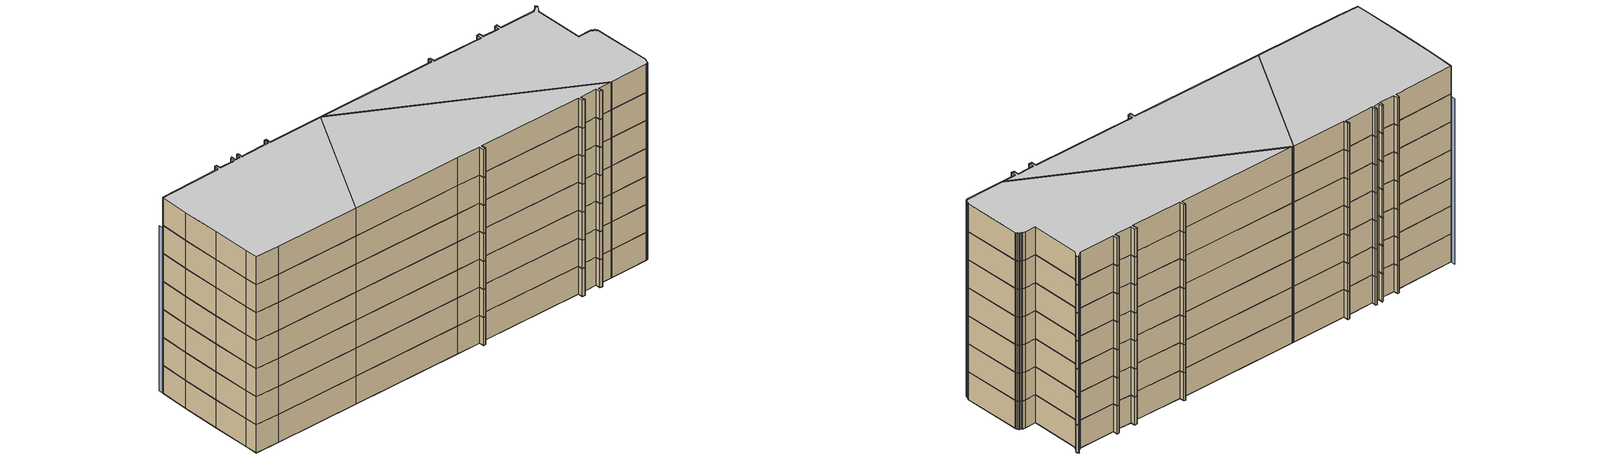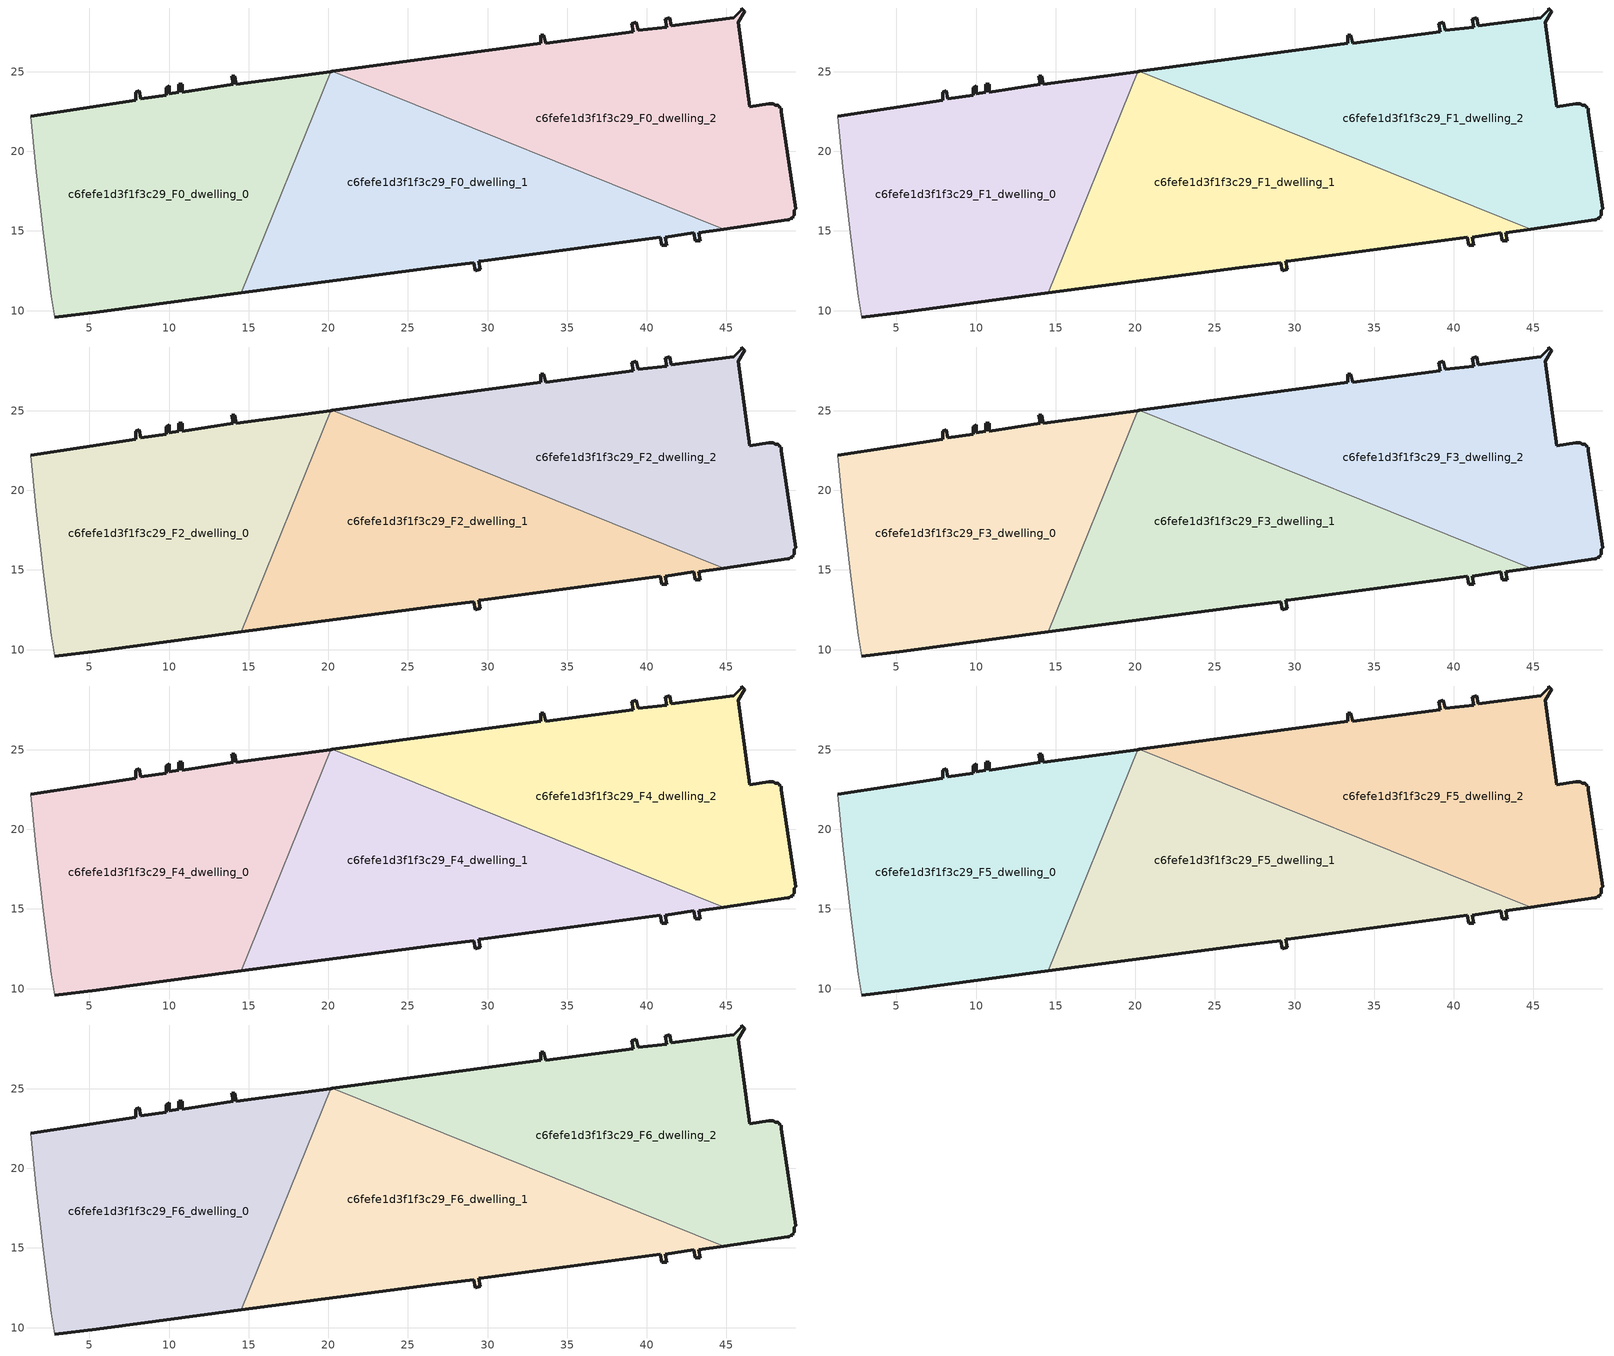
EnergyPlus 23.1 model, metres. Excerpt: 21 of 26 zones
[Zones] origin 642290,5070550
c6fefe1d3f1f3c29_F0_dwelling_0
 floor ground (EU_floor_Construction): 14.55,11.11 20.15,25.01 14.23,24.21 14.13,24.71 13.93,24.71 14.03,24.21 10.82,23.71 10.82,24.21 10.62,24.21 10.62,23.71 10.03,23.61 10.03,24.11 9.82,24.01 9.82,23.51 8.22,23.31 8.12,23.81 7.92,23.71 7.92,23.21 1.32,22.21 1.62,19.01 2.12,14.9 2.62,10.9 2.82,9.6 5.42,9.9 z0
 wall outside (EU_wall_Construction): 1.32,22.21 7.92,23.21 7.92,23.71 8.12,23.81 8.22,23.31 9.82,23.51 9.82,24.01 10.03,24.11 10.03,23.61 10.62,23.71 10.62,24.21 10.82,24.21 10.82,23.71 14.03,24.21 13.93,24.71 14.13,24.71 14.23,24.21 20.15,25.01 / 14.55,11.11 5.42,9.9 2.82,9.6 z0:3
 wall adiabatic (EU_wall_Construction): 2.82,9.6 2.62,10.9 2.12,14.9 1.62,19.01 1.32,22.21 z0:3
 wall to c6fefe1d3f1f3c29_F0_dwelling_1 (EU_wall_Construction): 20.15,25.01 14.55,11.11 z0:3
c6fefe1d3f1f3c29_F0_dwelling_1
 floor ground (EU_floor_Construction): 43.35,14.39 43.25,14.89 44.82,15.12 20.24,25.03 20.15,25.01 14.55,11.11 26.53,12.7 29.14,13 29.24,12.5 29.54,12.59 29.44,13.09 29.55,13.11 40.84,14.59 40.94,14.09 41.24,14.09 41.14,14.59 42.95,14.89 43.05,14.39 z0
 wall outside (EU_wall_Construction): 20.15,25.01 20.24,25.03 / 44.82,15.12 43.25,14.89 43.35,14.39 43.05,14.39 42.95,14.89 41.14,14.59 41.24,14.09 40.94,14.09 40.84,14.59 29.55,13.11 29.44,13.09 29.54,12.59 29.24,12.5 29.14,13 26.53,12.7 14.55,11.11 z0:3
 wall to c6fefe1d3f1f3c29_F0_dwelling_2 (EU_wall_Construction): 20.24,25.03 44.82,15.12 z0:3
c6fefe1d3f1f3c29_F0_dwelling_2
 floor ground (EU_floor_Construction): 48.95,15.69 49.05,15.79 49.15,15.79 49.15,15.89 49.25,15.99 49.25,16.09 49.25,16.29 49.35,16.39 48.45,22.5 48.45,22.7 48.35,22.7 48.35,22.8 48.25,22.9 48.15,22.9 48.05,22.9 47.95,23 47.65,23 46.45,22.8 45.75,28.1 46.15,28.8 45.95,29 45.95,28.9 45.45,28.4 41.55,27.9 41.45,28.4 41.15,28.3 41.25,27.8 39.45,27.6 39.35,28.1 39.05,28 39.15,27.5 33.64,26.8 33.54,27.3 33.34,27.3 33.34,26.8 20.24,25.03 44.82,15.12 48.85,15.69 z0
 wall outside (EU_wall_Construction): 20.24,25.03 33.34,26.8 33.34,27.3 33.54,27.3 33.64,26.8 39.15,27.5 39.05,28 39.35,28.1 39.45,27.6 41.25,27.8 41.15,28.3 41.45,28.4 41.55,27.9 45.45,28.4 45.95,28.9 45.95,29 46.15,28.8 45.75,28.1 46.45,22.8 47.65,23 47.95,23 48.05,22.9 48.15,22.9 48.25,22.9 48.35,22.8 48.35,22.7 48.45,22.7 48.45,22.5 49.35,16.39 49.25,16.29 49.25,16.09 49.25,15.99 49.15,15.89 49.15,15.79 49.05,15.79 48.95,15.69 48.85,15.69 44.82,15.12 z0:3
c6fefe1d3f1f3c29_F1_dwelling_0
 floor to c6fefe1d3f1f3c29_F0_dwelling_0 (EU_floor_Construction): 14.55,11.11 20.15,25.01 14.23,24.21 14.13,24.71 13.93,24.71 14.03,24.21 10.82,23.71 10.82,24.21 10.62,24.21 10.62,23.71 10.02,23.61 10.02,24.11 9.82,24.01 9.82,23.51 8.22,23.31 8.12,23.81 7.92,23.71 7.92,23.21 1.32,22.21 1.62,19.01 2.12,14.9 2.62,10.9 2.82,9.6 5.42,9.9 z3
 wall outside (EU_wall_Construction): 1.32,22.21 7.92,23.21 7.92,23.71 8.12,23.81 8.22,23.31 9.82,23.51 9.82,24.01 10.03,24.11 10.03,23.61 10.62,23.71 10.62,24.21 10.82,24.21 10.82,23.71 14.03,24.21 13.93,24.71 14.13,24.71 14.23,24.21 20.15,25.01 / 14.55,11.11 5.42,9.9 2.82,9.6 z3:6
 wall adiabatic (EU_wall_Construction): 2.82,9.6 2.62,10.9 2.12,14.9 1.62,19.01 1.32,22.21 z3:6
 wall to c6fefe1d3f1f3c29_F1_dwelling_1 (EU_wall_Construction): 20.15,25.01 14.55,11.11 z3:6
c6fefe1d3f1f3c29_F1_dwelling_1
 floor to c6fefe1d3f1f3c29_F0_dwelling_1 (EU_floor_Construction): 43.35,14.39 43.25,14.89 44.82,15.12 20.24,25.03 20.15,25.01 14.55,11.11 26.53,12.7 29.14,13 29.24,12.5 29.53,12.59 29.44,13.09 29.55,13.11 40.84,14.59 40.94,14.09 41.24,14.09 41.14,14.59 42.95,14.89 43.05,14.39 z3
 wall outside (EU_wall_Construction): 20.15,25.01 20.24,25.03 / 44.82,15.12 43.25,14.89 43.35,14.39 43.05,14.39 42.95,14.89 41.14,14.59 41.24,14.09 40.94,14.09 40.84,14.59 29.55,13.11 29.44,13.09 29.54,12.59 29.24,12.5 29.14,13 26.53,12.7 14.55,11.11 z3:6
 wall to c6fefe1d3f1f3c29_F1_dwelling_2 (EU_wall_Construction): 20.24,25.03 44.82,15.12 z3:6
c6fefe1d3f1f3c29_F1_dwelling_2
 floor to c6fefe1d3f1f3c29_F0_dwelling_2 (EU_floor_Construction): 48.95,15.69 49.05,15.79 49.15,15.79 49.15,15.89 49.25,15.99 49.25,16.09 49.25,16.29 49.35,16.39 48.45,22.5 48.45,22.7 48.35,22.7 48.35,22.8 48.25,22.9 48.15,22.9 48.05,22.9 47.95,23 47.65,23 46.45,22.8 45.75,28.1 46.15,28.8 45.95,29 45.95,28.9 45.45,28.4 41.55,27.9 41.45,28.4 41.15,28.3 41.25,27.8 39.45,27.6 39.35,28.1 39.05,28 39.15,27.5 33.64,26.8 33.54,27.3 33.34,27.3 33.34,26.8 20.24,25.03 44.82,15.12 48.85,15.69 z3
 wall outside (EU_wall_Construction): 20.24,25.03 33.34,26.8 33.34,27.3 33.54,27.3 33.64,26.8 39.15,27.5 39.05,28 39.35,28.1 39.45,27.6 41.25,27.8 41.15,28.3 41.45,28.4 41.55,27.9 45.45,28.4 45.95,28.9 45.95,29 46.15,28.8 45.75,28.1 46.45,22.8 47.65,23 47.95,23 48.05,22.9 48.15,22.9 48.25,22.9 48.35,22.8 48.35,22.7 48.45,22.7 48.45,22.5 49.35,16.39 49.25,16.29 49.25,16.09 49.25,15.99 49.15,15.89 49.15,15.79 49.05,15.79 48.95,15.69 48.85,15.69 44.82,15.12 z3:6
c6fefe1d3f1f3c29_F2_dwelling_0
 floor to c6fefe1d3f1f3c29_F1_dwelling_0 (EU_floor_Construction): 14.55,11.11 20.15,25.01 14.23,24.21 14.13,24.71 13.93,24.71 14.03,24.21 10.82,23.71 10.82,24.21 10.62,24.21 10.62,23.71 10.02,23.61 10.02,24.11 9.82,24.01 9.82,23.51 8.22,23.31 8.12,23.81 7.92,23.71 7.92,23.21 1.32,22.21 1.62,19.01 2.12,14.9 2.62,10.9 2.82,9.6 5.42,9.9 z6
 wall outside (EU_wall_Construction): 1.32,22.21 7.92,23.21 7.92,23.71 8.12,23.81 8.22,23.31 9.82,23.51 9.82,24.01 10.03,24.11 10.03,23.61 10.62,23.71 10.62,24.21 10.82,24.21 10.82,23.71 14.03,24.21 13.93,24.71 14.13,24.71 14.23,24.21 20.15,25.01 / 14.55,11.11 5.42,9.9 2.82,9.6 z6:9
 wall adiabatic (EU_wall_Construction): 2.82,9.6 2.62,10.9 2.12,14.9 1.62,19.01 1.32,22.21 z6:9
 wall to c6fefe1d3f1f3c29_F2_dwelling_1 (EU_wall_Construction): 20.15,25.01 14.55,11.11 z6:9
c6fefe1d3f1f3c29_F2_dwelling_1
 floor to c6fefe1d3f1f3c29_F1_dwelling_1 (EU_floor_Construction): 43.35,14.39 43.25,14.89 44.82,15.12 20.24,25.03 20.15,25.01 14.55,11.11 26.53,12.7 29.14,13 29.24,12.5 29.53,12.59 29.44,13.09 29.55,13.11 40.84,14.59 40.94,14.09 41.24,14.09 41.14,14.59 42.95,14.89 43.05,14.39 z6
 wall outside (EU_wall_Construction): 20.15,25.01 20.24,25.03 / 44.82,15.12 43.25,14.89 43.35,14.39 43.05,14.39 42.95,14.89 41.14,14.59 41.24,14.09 40.94,14.09 40.84,14.59 29.55,13.11 29.44,13.09 29.54,12.59 29.24,12.5 29.14,13 26.53,12.7 14.55,11.11 z6:9
 wall to c6fefe1d3f1f3c29_F2_dwelling_2 (EU_wall_Construction): 20.24,25.03 44.82,15.12 z6:9
c6fefe1d3f1f3c29_F2_dwelling_2
 floor to c6fefe1d3f1f3c29_F1_dwelling_2 (EU_floor_Construction): 48.95,15.69 49.05,15.79 49.15,15.79 49.15,15.89 49.25,15.99 49.25,16.09 49.25,16.29 49.35,16.39 48.45,22.5 48.45,22.7 48.35,22.7 48.35,22.8 48.25,22.9 48.15,22.9 48.05,22.9 47.95,23 47.65,23 46.45,22.8 45.75,28.1 46.15,28.8 45.95,29 45.95,28.9 45.45,28.4 41.55,27.9 41.45,28.4 41.15,28.3 41.25,27.8 39.45,27.6 39.35,28.1 39.05,28 39.15,27.5 33.64,26.8 33.54,27.3 33.34,27.3 33.34,26.8 20.24,25.03 44.82,15.12 48.85,15.69 z6
 wall outside (EU_wall_Construction): 20.24,25.03 33.34,26.8 33.34,27.3 33.54,27.3 33.64,26.8 39.15,27.5 39.05,28 39.35,28.1 39.45,27.6 41.25,27.8 41.15,28.3 41.45,28.4 41.55,27.9 45.45,28.4 45.95,28.9 45.95,29 46.15,28.8 45.75,28.1 46.45,22.8 47.65,23 47.95,23 48.05,22.9 48.15,22.9 48.25,22.9 48.35,22.8 48.35,22.7 48.45,22.7 48.45,22.5 49.35,16.39 49.25,16.29 49.25,16.09 49.25,15.99 49.15,15.89 49.15,15.79 49.05,15.79 48.95,15.69 48.85,15.69 44.82,15.12 z6:9
c6fefe1d3f1f3c29_F3_dwelling_0
 floor to c6fefe1d3f1f3c29_F2_dwelling_0 (EU_floor_Construction): 14.55,11.11 20.15,25.01 14.23,24.21 14.13,24.71 13.93,24.71 14.03,24.21 10.82,23.71 10.82,24.21 10.62,24.21 10.62,23.71 10.02,23.61 10.02,24.11 9.82,24.01 9.82,23.51 8.22,23.31 8.12,23.81 7.92,23.71 7.92,23.21 1.32,22.21 1.62,19.01 2.12,14.9 2.62,10.9 2.82,9.6 5.42,9.9 z9
 wall outside (EU_wall_Construction): 1.32,22.21 7.92,23.21 7.92,23.71 8.12,23.81 8.22,23.31 9.82,23.51 9.82,24.01 10.03,24.11 10.03,23.61 10.62,23.71 10.62,24.21 10.82,24.21 10.82,23.71 14.03,24.21 13.93,24.71 14.13,24.71 14.23,24.21 20.15,25.01 / 14.55,11.11 5.42,9.9 2.82,9.6 z9:12
 wall adiabatic (EU_wall_Construction): 2.82,9.6 2.62,10.9 2.12,14.9 1.62,19.01 1.32,22.21 z9:12
 wall to c6fefe1d3f1f3c29_F3_dwelling_1 (EU_wall_Construction): 20.15,25.01 14.55,11.11 z9:12
c6fefe1d3f1f3c29_F3_dwelling_1
 floor to c6fefe1d3f1f3c29_F2_dwelling_1 (EU_floor_Construction): 43.35,14.39 43.25,14.89 44.82,15.12 20.24,25.03 20.15,25.01 14.55,11.11 26.53,12.7 29.14,13 29.24,12.5 29.53,12.59 29.44,13.09 29.55,13.11 40.84,14.59 40.94,14.09 41.24,14.09 41.14,14.59 42.95,14.89 43.05,14.39 z9
 wall outside (EU_wall_Construction): 20.15,25.01 20.24,25.03 / 44.82,15.12 43.25,14.89 43.35,14.39 43.05,14.39 42.95,14.89 41.14,14.59 41.24,14.09 40.94,14.09 40.84,14.59 29.55,13.11 29.44,13.09 29.54,12.59 29.24,12.5 29.14,13 26.53,12.7 14.55,11.11 z9:12
 wall to c6fefe1d3f1f3c29_F3_dwelling_2 (EU_wall_Construction): 20.24,25.03 44.82,15.12 z9:12
c6fefe1d3f1f3c29_F3_dwelling_2
 floor to c6fefe1d3f1f3c29_F2_dwelling_2 (EU_floor_Construction): 48.95,15.69 49.05,15.79 49.15,15.79 49.15,15.89 49.25,15.99 49.25,16.09 49.25,16.29 49.35,16.39 48.45,22.5 48.45,22.7 48.35,22.7 48.35,22.8 48.25,22.9 48.15,22.9 48.05,22.9 47.95,23 47.65,23 46.45,22.8 45.75,28.1 46.15,28.8 45.95,29 45.95,28.9 45.45,28.4 41.55,27.9 41.45,28.4 41.15,28.3 41.25,27.8 39.45,27.6 39.35,28.1 39.05,28 39.15,27.5 33.64,26.8 33.54,27.3 33.34,27.3 33.34,26.8 20.24,25.03 44.82,15.12 48.85,15.69 z9
 wall outside (EU_wall_Construction): 20.24,25.03 33.34,26.8 33.34,27.3 33.54,27.3 33.64,26.8 39.15,27.5 39.05,28 39.35,28.1 39.45,27.6 41.25,27.8 41.15,28.3 41.45,28.4 41.55,27.9 45.45,28.4 45.95,28.9 45.95,29 46.15,28.8 45.75,28.1 46.45,22.8 47.65,23 47.95,23 48.05,22.9 48.15,22.9 48.25,22.9 48.35,22.8 48.35,22.7 48.45,22.7 48.45,22.5 49.35,16.39 49.25,16.29 49.25,16.09 49.25,15.99 49.15,15.89 49.15,15.79 49.05,15.79 48.95,15.69 48.85,15.69 44.82,15.12 z9:12
c6fefe1d3f1f3c29_F4_dwelling_0
 floor to c6fefe1d3f1f3c29_F3_dwelling_0 (EU_floor_Construction): 14.55,11.11 20.15,25.01 14.23,24.21 14.13,24.71 13.93,24.71 14.03,24.21 10.82,23.71 10.82,24.21 10.62,24.21 10.62,23.71 10.02,23.61 10.02,24.11 9.82,24.01 9.82,23.51 8.22,23.31 8.12,23.81 7.92,23.71 7.92,23.21 1.32,22.21 1.62,19.01 2.12,14.9 2.62,10.9 2.82,9.6 5.42,9.9 z12
 wall outside (EU_wall_Construction): 1.32,22.21 7.92,23.21 7.92,23.71 8.12,23.81 8.22,23.31 9.82,23.51 9.82,24.01 10.03,24.11 10.03,23.61 10.62,23.71 10.62,24.21 10.82,24.21 10.82,23.71 14.03,24.21 13.93,24.71 14.13,24.71 14.23,24.21 20.15,25.01 / 14.55,11.11 5.42,9.9 2.82,9.6 z12:15
 wall adiabatic (EU_wall_Construction): 2.82,9.6 2.62,10.9 2.12,14.9 1.62,19.01 1.32,22.21 z12:15
 wall to c6fefe1d3f1f3c29_F4_dwelling_1 (EU_wall_Construction): 20.15,25.01 14.55,11.11 z12:15
c6fefe1d3f1f3c29_F4_dwelling_1
 floor to c6fefe1d3f1f3c29_F3_dwelling_1 (EU_floor_Construction): 43.35,14.39 43.25,14.89 44.82,15.12 20.24,25.03 20.15,25.01 14.55,11.11 26.53,12.7 29.14,13 29.24,12.5 29.53,12.59 29.44,13.09 29.55,13.11 40.84,14.59 40.94,14.09 41.24,14.09 41.14,14.59 42.95,14.89 43.05,14.39 z12
 wall outside (EU_wall_Construction): 20.15,25.01 20.24,25.03 / 44.82,15.12 43.25,14.89 43.35,14.39 43.05,14.39 42.95,14.89 41.14,14.59 41.24,14.09 40.94,14.09 40.84,14.59 29.55,13.11 29.44,13.09 29.54,12.59 29.24,12.5 29.14,13 26.53,12.7 14.55,11.11 z12:15
 wall to c6fefe1d3f1f3c29_F4_dwelling_2 (EU_wall_Construction): 20.24,25.03 44.82,15.12 z12:15
c6fefe1d3f1f3c29_F4_dwelling_2
 floor to c6fefe1d3f1f3c29_F3_dwelling_2 (EU_floor_Construction): 48.95,15.69 49.05,15.79 49.15,15.79 49.15,15.89 49.25,15.99 49.25,16.09 49.25,16.29 49.35,16.39 48.45,22.5 48.45,22.7 48.35,22.7 48.35,22.8 48.25,22.9 48.15,22.9 48.05,22.9 47.95,23 47.65,23 46.45,22.8 45.75,28.1 46.15,28.8 45.95,29 45.95,28.9 45.45,28.4 41.55,27.9 41.45,28.4 41.15,28.3 41.25,27.8 39.45,27.6 39.35,28.1 39.05,28 39.15,27.5 33.64,26.8 33.54,27.3 33.34,27.3 33.34,26.8 20.24,25.03 44.82,15.12 48.85,15.69 z12
 wall outside (EU_wall_Construction): 20.24,25.03 33.34,26.8 33.34,27.3 33.54,27.3 33.64,26.8 39.15,27.5 39.05,28 39.35,28.1 39.45,27.6 41.25,27.8 41.15,28.3 41.45,28.4 41.55,27.9 45.45,28.4 45.95,28.9 45.95,29 46.15,28.8 45.75,28.1 46.45,22.8 47.65,23 47.95,23 48.05,22.9 48.15,22.9 48.25,22.9 48.35,22.8 48.35,22.7 48.45,22.7 48.45,22.5 49.35,16.39 49.25,16.29 49.25,16.09 49.25,15.99 49.15,15.89 49.15,15.79 49.05,15.79 48.95,15.69 48.85,15.69 44.82,15.12 z12:15
c6fefe1d3f1f3c29_F5_dwelling_0
 floor to c6fefe1d3f1f3c29_F4_dwelling_0 (EU_floor_Construction): 14.55,11.11 20.15,25.01 14.23,24.21 14.13,24.71 13.93,24.71 14.03,24.21 10.82,23.71 10.82,24.21 10.62,24.21 10.62,23.71 10.02,23.61 10.02,24.11 9.82,24.01 9.82,23.51 8.22,23.31 8.12,23.81 7.92,23.71 7.92,23.21 1.32,22.21 1.62,19.01 2.12,14.9 2.62,10.9 2.82,9.6 5.42,9.9 z15
 wall outside (EU_wall_Construction): 1.32,22.21 7.92,23.21 7.92,23.71 8.12,23.81 8.22,23.31 9.82,23.51 9.82,24.01 10.03,24.11 10.03,23.61 10.62,23.71 10.62,24.21 10.82,24.21 10.82,23.71 14.03,24.21 13.93,24.71 14.13,24.71 14.23,24.21 20.15,25.01 / 14.55,11.11 5.42,9.9 2.82,9.6 z15:18
 wall adiabatic (EU_wall_Construction): 2.82,9.6 2.62,10.9 2.12,14.9 1.62,19.01 1.32,22.21 z15:18
 wall to c6fefe1d3f1f3c29_F5_dwelling_1 (EU_wall_Construction): 20.15,25.01 14.55,11.11 z15:18
c6fefe1d3f1f3c29_F5_dwelling_1
 floor to c6fefe1d3f1f3c29_F4_dwelling_1 (EU_floor_Construction): 43.35,14.39 43.25,14.89 44.82,15.12 20.24,25.03 20.15,25.01 14.55,11.11 26.53,12.7 29.14,13 29.24,12.5 29.53,12.59 29.44,13.09 29.55,13.11 40.84,14.59 40.94,14.09 41.24,14.09 41.14,14.59 42.95,14.89 43.05,14.39 z15
 wall outside (EU_wall_Construction): 20.15,25.01 20.24,25.03 / 44.82,15.12 43.25,14.89 43.35,14.39 43.05,14.39 42.95,14.89 41.14,14.59 41.24,14.09 40.94,14.09 40.84,14.59 29.55,13.11 29.44,13.09 29.54,12.59 29.24,12.5 29.14,13 26.53,12.7 14.55,11.11 z15:18
 wall to c6fefe1d3f1f3c29_F5_dwelling_2 (EU_wall_Construction): 20.24,25.03 44.82,15.12 z15:18
c6fefe1d3f1f3c29_F5_dwelling_2
 floor to c6fefe1d3f1f3c29_F4_dwelling_2 (EU_floor_Construction): 48.95,15.69 49.05,15.79 49.15,15.79 49.15,15.89 49.25,15.99 49.25,16.09 49.25,16.29 49.35,16.39 48.45,22.5 48.45,22.7 48.35,22.7 48.35,22.8 48.25,22.9 48.15,22.9 48.05,22.9 47.95,23 47.65,23 46.45,22.8 45.75,28.1 46.15,28.8 45.95,29 45.95,28.9 45.45,28.4 41.55,27.9 41.45,28.4 41.15,28.3 41.25,27.8 39.45,27.6 39.35,28.1 39.05,28 39.15,27.5 33.64,26.8 33.54,27.3 33.34,27.3 33.34,26.8 20.24,25.03 44.82,15.12 48.85,15.69 z15
 wall outside (EU_wall_Construction): 20.24,25.03 33.34,26.8 33.34,27.3 33.54,27.3 33.64,26.8 39.15,27.5 39.05,28 39.35,28.1 39.45,27.6 41.25,27.8 41.15,28.3 41.45,28.4 41.55,27.9 45.45,28.4 45.95,28.9 45.95,29 46.15,28.8 45.75,28.1 46.45,22.8 47.65,23 47.95,23 48.05,22.9 48.15,22.9 48.25,22.9 48.35,22.8 48.35,22.7 48.45,22.7 48.45,22.5 49.35,16.39 49.25,16.29 49.25,16.09 49.25,15.99 49.15,15.89 49.15,15.79 49.05,15.79 48.95,15.69 48.85,15.69 44.82,15.12 z15:18
c6fefe1d3f1f3c29_F6_dwelling_0
 floor to c6fefe1d3f1f3c29_F5_dwelling_0 (EU_floor_Construction): 14.55,11.11 20.15,25.01 14.23,24.21 14.13,24.71 13.93,24.71 14.03,24.21 10.82,23.71 10.82,24.21 10.62,24.21 10.62,23.71 10.02,23.61 10.02,24.11 9.82,24.01 9.82,23.51 8.22,23.31 8.12,23.81 7.92,23.71 7.92,23.21 1.32,22.21 1.62,19.01 2.12,14.9 2.62,10.9 2.82,9.6 5.42,9.9 z18
 wall outside (EU_wall_Construction): 1.32,22.21 7.92,23.21 7.92,23.71 8.12,23.81 8.22,23.31 9.82,23.51 9.82,24.01 10.03,24.11 10.03,23.61 10.62,23.71 10.62,24.21 10.82,24.21 10.82,23.71 14.03,24.21 13.93,24.71 14.13,24.71 14.23,24.21 20.15,25.01 / 14.55,11.11 5.42,9.9 2.82,9.6 z18:21
 wall adiabatic (EU_wall_Construction): 2.82,9.6 2.62,10.9 2.12,14.9 1.62,19.01 1.32,22.21 z18:21
 wall to c6fefe1d3f1f3c29_F6_dwelling_1 (EU_wall_Construction): 20.15,25.01 14.55,11.11 z18:21
 ceiling to c6fefe1d3f1f3c29_F7_dwelling_0 (EU_floor_Construction): 20.15,25.01 14.55,11.11 5.42,9.9 2.82,9.6 2.62,10.9 2.12,14.9 1.62,19.01 1.32,22.21 7.92,23.21 7.92,23.71 8.12,23.81 8.22,23.31 9.82,23.51 9.82,24.01 10.02,24.11 10.02,23.61 10.62,23.71 10.62,24.21 10.82,24.21 10.82,23.71 14.03,24.21 13.93,24.71 14.13,24.71 14.23,24.21 z21
c6fefe1d3f1f3c29_F6_dwelling_1
 floor to c6fefe1d3f1f3c29_F5_dwelling_1 (EU_floor_Construction): 43.35,14.39 43.25,14.89 44.82,15.12 20.24,25.03 20.15,25.01 14.55,11.11 26.53,12.7 29.14,13 29.24,12.5 29.53,12.59 29.44,13.09 29.55,13.11 40.84,14.59 40.94,14.09 41.24,14.09 41.14,14.59 42.95,14.89 43.05,14.39 z18
 wall outside (EU_wall_Construction): 20.15,25.01 20.24,25.03 / 44.82,15.12 43.25,14.89 43.35,14.39 43.05,14.39 42.95,14.89 41.14,14.59 41.24,14.09 40.94,14.09 40.84,14.59 29.55,13.11 29.44,13.09 29.54,12.59 29.24,12.5 29.14,13 26.53,12.7 14.55,11.11 z18:21
 wall to c6fefe1d3f1f3c29_F6_dwelling_2 (EU_wall_Construction): 20.24,25.03 44.82,15.12 z18:21
 ceiling to c6fefe1d3f1f3c29_F7_dwelling_1 (EU_floor_Construction): 44.82,15.12 43.25,14.89 43.35,14.39 43.05,14.39 42.95,14.89 41.14,14.59 41.24,14.09 40.94,14.09 40.84,14.59 29.55,13.11 29.44,13.09 29.53,12.59 29.24,12.5 29.14,13 26.53,12.7 14.55,11.11 20.15,25.01 20.24,25.03 z21
c6fefe1d3f1f3c29_F6_dwelling_2
 floor to c6fefe1d3f1f3c29_F5_dwelling_2 (EU_floor_Construction): 48.95,15.69 49.05,15.79 49.15,15.79 49.15,15.89 49.25,15.99 49.25,16.09 49.25,16.29 49.35,16.39 48.45,22.5 48.45,22.7 48.35,22.7 48.35,22.8 48.25,22.9 48.15,22.9 48.05,22.9 47.95,23 47.65,23 46.45,22.8 45.75,28.1 46.15,28.8 45.95,29 45.95,28.9 45.45,28.4 41.55,27.9 41.45,28.4 41.15,28.3 41.25,27.8 39.45,27.6 39.35,28.1 39.05,28 39.15,27.5 33.64,26.8 33.54,27.3 33.34,27.3 33.34,26.8 20.24,25.03 44.82,15.12 48.85,15.69 z18
 wall outside (EU_wall_Construction): 20.24,25.03 33.34,26.8 33.34,27.3 33.54,27.3 33.64,26.8 39.15,27.5 39.05,28 39.35,28.1 39.45,27.6 41.25,27.8 41.15,28.3 41.45,28.4 41.55,27.9 45.45,28.4 45.95,28.9 45.95,29 46.15,28.8 45.75,28.1 46.45,22.8 47.65,23 47.95,23 48.05,22.9 48.15,22.9 48.25,22.9 48.35,22.8 48.35,22.7 48.45,22.7 48.45,22.5 49.35,16.39 49.25,16.29 49.25,16.09 49.25,15.99 49.15,15.89 49.15,15.79 49.05,15.79 48.95,15.69 48.85,15.69 44.82,15.12 z18:21
 ceiling to c6fefe1d3f1f3c29_F7_dwelling_2 (EU_floor_Construction): 46.15,28.8 45.75,28.1 46.45,22.8 47.65,23 47.95,23 48.05,22.9 48.15,22.9 48.25,22.9 48.35,22.8 48.35,22.7 48.45,22.7 48.45,22.5 49.35,16.39 49.25,16.29 49.25,16.09 49.25,15.99 49.15,15.89 49.15,15.79 49.05,15.79 48.95,15.69 48.85,15.69 44.82,15.12 20.24,25.03 33.34,26.8 33.34,27.3 33.54,27.3 33.64,26.8 39.15,27.5 39.05,28 39.35,28.1 39.45,27.6 41.25,27.8 41.15,28.3 41.45,28.4 41.55,27.9 45.45,28.4 45.95,28.9 45.95,29 z21
shading: 1.26,22.71 2.68,10.91 z0:17.7
[Building]
EU S2 Campaign: North Axis=0; Terrain=City; Solar Distribution=FullExterior
[Site:Location]
Lyon-Bron: Latitude=45.75; Longitude=5; Time Zone=1; Elevation=198
[SizingPeriod:WeatherFileDays]
AnnualSizingPeriod: Begin Month=1; Begin Day of Month=1; End Month=12; End Day of Month=31; Day of Week for Start Day=Monday; Use Weather File Daylight Saving Period=No; Use Weather File Rain and Snow Indicators=No
[MATERIAL]
EU_InternalMass_Material: Roughness=MediumRough; Thickness=0.1; Conductivity=1; Density=1800; Specific Heat=900; Thermal Absorptance=0.9; Solar Absorptance=0.7; Visible Absorptance=0.7
[MATERIAL:NOMASS] Roughness=MediumRough; Thermal Absorptance=0.9; Solar Absorptance=0.7; Visible Absorptance=0.7
Name | Thermal Resistance
EU_wall_NoMass | 1.15691
EU_floor_NoMass | 1.78277
[CONSTRUCTION]
EU_wall_Construction: EU_wall_NoMass
EU_floor_Construction: EU_floor_NoMass
EU_InternalMass_Construction: EU_InternalMass_Material
[ZONE] Type=1; Multiplier=1; Ceiling Height=autocalculate; Floor Area=autocalculate; Part of Total Floor Area=Yes
Name | Volume
c6fefe1d3f1f3c29_F0_dwelling_0 | 600.894
c6fefe1d3f1f3c29_F1_dwelling_0; c6fefe1d3f1f3c29_F2_dwelling_0; c6fefe1d3f1f3c29_F3_dwelling_0; c6fefe1d3f1f3c29_F4_dwelling_0; c6fefe1d3f1f3c29_F5_dwelling_0; c6fefe1d3f1f3c29_F6_dwelling_0 | 600.895
c6fefe1d3f1f3c29_F0_dwelling_1 | 600.885
c6fefe1d3f1f3c29_F1_dwelling_1; c6fefe1d3f1f3c29_F2_dwelling_1; c6fefe1d3f1f3c29_F3_dwelling_1; c6fefe1d3f1f3c29_F4_dwelling_1; c6fefe1d3f1f3c29_F5_dwelling_1; c6fefe1d3f1f3c29_F6_dwelling_1 | 600.884
c6fefe1d3f1f3c29_F0_dwelling_2 | 600.872
c6fefe1d3f1f3c29_F1_dwelling_2; c6fefe1d3f1f3c29_F2_dwelling_2; c6fefe1d3f1f3c29_F3_dwelling_2; c6fefe1d3f1f3c29_F4_dwelling_2; c6fefe1d3f1f3c29_F5_dwelling_2; c6fefe1d3f1f3c29_F6_dwelling_2 | 600.874
[INTERNALMASS] Construction=EU_InternalMass_Construction
Name | Zone or ZoneList | Surface Area
c6fefe1d3f1f3c29_F0_dwelling_0_EU_InternalMass | c6fefe1d3f1f3c29_F0_dwelling_0 | 200.297
c6fefe1d3f1f3c29_F0_dwelling_1_EU_InternalMass | c6fefe1d3f1f3c29_F0_dwelling_1 | 200.294
c6fefe1d3f1f3c29_F0_dwelling_2_EU_InternalMass | c6fefe1d3f1f3c29_F0_dwelling_2 | 200.292
c6fefe1d3f1f3c29_F1_dwelling_0_EU_InternalMass | c6fefe1d3f1f3c29_F1_dwelling_0 | 200.297
c6fefe1d3f1f3c29_F1_dwelling_1_EU_InternalMass | c6fefe1d3f1f3c29_F1_dwelling_1 | 200.294
c6fefe1d3f1f3c29_F1_dwelling_2_EU_InternalMass | c6fefe1d3f1f3c29_F1_dwelling_2 | 200.292
c6fefe1d3f1f3c29_F2_dwelling_0_EU_InternalMass | c6fefe1d3f1f3c29_F2_dwelling_0 | 200.297
c6fefe1d3f1f3c29_F2_dwelling_1_EU_InternalMass | c6fefe1d3f1f3c29_F2_dwelling_1 | 200.294
c6fefe1d3f1f3c29_F2_dwelling_2_EU_InternalMass | c6fefe1d3f1f3c29_F2_dwelling_2 | 200.292
c6fefe1d3f1f3c29_F3_dwelling_0_EU_InternalMass | c6fefe1d3f1f3c29_F3_dwelling_0 | 200.297
c6fefe1d3f1f3c29_F3_dwelling_1_EU_InternalMass | c6fefe1d3f1f3c29_F3_dwelling_1 | 200.294
c6fefe1d3f1f3c29_F3_dwelling_2_EU_InternalMass | c6fefe1d3f1f3c29_F3_dwelling_2 | 200.292
c6fefe1d3f1f3c29_F4_dwelling_0_EU_InternalMass | c6fefe1d3f1f3c29_F4_dwelling_0 | 200.297
c6fefe1d3f1f3c29_F4_dwelling_1_EU_InternalMass | c6fefe1d3f1f3c29_F4_dwelling_1 | 200.294
c6fefe1d3f1f3c29_F4_dwelling_2_EU_InternalMass | c6fefe1d3f1f3c29_F4_dwelling_2 | 200.292
c6fefe1d3f1f3c29_F5_dwelling_0_EU_InternalMass | c6fefe1d3f1f3c29_F5_dwelling_0 | 200.297
c6fefe1d3f1f3c29_F5_dwelling_1_EU_InternalMass | c6fefe1d3f1f3c29_F5_dwelling_1 | 200.294
c6fefe1d3f1f3c29_F5_dwelling_2_EU_InternalMass | c6fefe1d3f1f3c29_F5_dwelling_2 | 200.292
c6fefe1d3f1f3c29_F6_dwelling_0_EU_InternalMass | c6fefe1d3f1f3c29_F6_dwelling_0 | 200.297
c6fefe1d3f1f3c29_F6_dwelling_1_EU_InternalMass | c6fefe1d3f1f3c29_F6_dwelling_1 | 200.294
c6fefe1d3f1f3c29_F6_dwelling_2_EU_InternalMass | c6fefe1d3f1f3c29_F6_dwelling_2 | 200.292
[OTHEREQUIPMENT] Fuel Type=Electricity; Design Level Calculation Method=Watts/Area; Power per Zone Floor Area=1; Fraction Latent=0; Fraction Radiant=0; Fraction Lost=0; Carbon Dioxide Generation Rate=0; EndUse Subcategory=EU_Step8_InternalGains
Name | Zone or ZoneList or Space or SpaceList | Schedule
EU_Step8_InternalGain_c6fefe1d3f1f3c29_F0_dwelling_0_f000 | c6fefe1d3f1f3c29_F0_dwelling_0 | EU_Step8_GainSchedule_c6fefe1d3f1f3c29_F0_dwelling_0_f000
EU_Step8_InternalGain_c6fefe1d3f1f3c29_F0_dwelling_1_f000 | c6fefe1d3f1f3c29_F0_dwelling_1 | EU_Step8_GainSchedule_c6fefe1d3f1f3c29_F0_dwelling_1_f000
EU_Step8_InternalGain_c6fefe1d3f1f3c29_F0_dwelling_2_f000 | c6fefe1d3f1f3c29_F0_dwelling_2 | EU_Step8_GainSchedule_c6fefe1d3f1f3c29_F0_dwelling_2_f000
EU_Step8_InternalGain_c6fefe1d3f1f3c29_F1_dwelling_0_f000 | c6fefe1d3f1f3c29_F1_dwelling_0 | EU_Step8_GainSchedule_c6fefe1d3f1f3c29_F1_dwelling_0_f000
EU_Step8_InternalGain_c6fefe1d3f1f3c29_F1_dwelling_1_f000 | c6fefe1d3f1f3c29_F1_dwelling_1 | EU_Step8_GainSchedule_c6fefe1d3f1f3c29_F1_dwelling_1_f000
EU_Step8_InternalGain_c6fefe1d3f1f3c29_F1_dwelling_2_f000 | c6fefe1d3f1f3c29_F1_dwelling_2 | EU_Step8_GainSchedule_c6fefe1d3f1f3c29_F1_dwelling_2_f000
EU_Step8_InternalGain_c6fefe1d3f1f3c29_F2_dwelling_0_f000 | c6fefe1d3f1f3c29_F2_dwelling_0 | EU_Step8_GainSchedule_c6fefe1d3f1f3c29_F2_dwelling_0_f000
EU_Step8_InternalGain_c6fefe1d3f1f3c29_F2_dwelling_1_f000 | c6fefe1d3f1f3c29_F2_dwelling_1 | EU_Step8_GainSchedule_c6fefe1d3f1f3c29_F2_dwelling_1_f000
EU_Step8_InternalGain_c6fefe1d3f1f3c29_F2_dwelling_2_f000 | c6fefe1d3f1f3c29_F2_dwelling_2 | EU_Step8_GainSchedule_c6fefe1d3f1f3c29_F2_dwelling_2_f000
EU_Step8_InternalGain_c6fefe1d3f1f3c29_F3_dwelling_0_f000 | c6fefe1d3f1f3c29_F3_dwelling_0 | EU_Step8_GainSchedule_c6fefe1d3f1f3c29_F3_dwelling_0_f000
EU_Step8_InternalGain_c6fefe1d3f1f3c29_F3_dwelling_1_f000 | c6fefe1d3f1f3c29_F3_dwelling_1 | EU_Step8_GainSchedule_c6fefe1d3f1f3c29_F3_dwelling_1_f000
EU_Step8_InternalGain_c6fefe1d3f1f3c29_F3_dwelling_2_f000 | c6fefe1d3f1f3c29_F3_dwelling_2 | EU_Step8_GainSchedule_c6fefe1d3f1f3c29_F3_dwelling_2_f000
EU_Step8_InternalGain_c6fefe1d3f1f3c29_F4_dwelling_0_f000 | c6fefe1d3f1f3c29_F4_dwelling_0 | EU_Step8_GainSchedule_c6fefe1d3f1f3c29_F4_dwelling_0_f000
EU_Step8_InternalGain_c6fefe1d3f1f3c29_F4_dwelling_1_f000 | c6fefe1d3f1f3c29_F4_dwelling_1 | EU_Step8_GainSchedule_c6fefe1d3f1f3c29_F4_dwelling_1_f000
EU_Step8_InternalGain_c6fefe1d3f1f3c29_F4_dwelling_2_f000 | c6fefe1d3f1f3c29_F4_dwelling_2 | EU_Step8_GainSchedule_c6fefe1d3f1f3c29_F4_dwelling_2_f000
EU_Step8_InternalGain_c6fefe1d3f1f3c29_F5_dwelling_0_f000 | c6fefe1d3f1f3c29_F5_dwelling_0 | EU_Step8_GainSchedule_c6fefe1d3f1f3c29_F5_dwelling_0_f000
EU_Step8_InternalGain_c6fefe1d3f1f3c29_F5_dwelling_1_f000 | c6fefe1d3f1f3c29_F5_dwelling_1 | EU_Step8_GainSchedule_c6fefe1d3f1f3c29_F5_dwelling_1_f000
EU_Step8_InternalGain_c6fefe1d3f1f3c29_F5_dwelling_2_f000 | c6fefe1d3f1f3c29_F5_dwelling_2 | EU_Step8_GainSchedule_c6fefe1d3f1f3c29_F5_dwelling_2_f000
EU_Step8_InternalGain_c6fefe1d3f1f3c29_F6_dwelling_0_f000 | c6fefe1d3f1f3c29_F6_dwelling_0 | EU_Step8_GainSchedule_c6fefe1d3f1f3c29_F6_dwelling_0_f000
EU_Step8_InternalGain_c6fefe1d3f1f3c29_F6_dwelling_1_f000 | c6fefe1d3f1f3c29_F6_dwelling_1 | EU_Step8_GainSchedule_c6fefe1d3f1f3c29_F6_dwelling_1_f000
EU_Step8_InternalGain_c6fefe1d3f1f3c29_F6_dwelling_2_f000 | c6fefe1d3f1f3c29_F6_dwelling_2 | EU_Step8_GainSchedule_c6fefe1d3f1f3c29_F6_dwelling_2_f000
[ZONEVENTILATION:DESIGNFLOWRATE] Schedule=EU_AlwaysOn; Design Flow Rate Calculation Method=AirChanges/Hour; Air Changes per Hour=0.551728; Ventilation Type=Natural; Fan Pressure Rise=0; Fan Total Efficiency=1; Constant Term Coefficient=1; Temperature Term Coefficient=0; Velocity Term Coefficient=0; Velocity Squared Term Coefficient=0; Minimum Indoor Temperature=-100; Maximum Indoor Temperature=100; Delta Temperature=-100; Minimum Outdoor Temperature=-100; Maximum Outdoor Temperature=100; Maximum Wind Speed=40
Name | Zone or ZoneList or Space or SpaceList
EU_ConstantAir_c6fefe1d3f1f3c29_F0_dwelling_0 | c6fefe1d3f1f3c29_F0_dwelling_0
EU_ConstantAir_c6fefe1d3f1f3c29_F0_dwelling_1 | c6fefe1d3f1f3c29_F0_dwelling_1
EU_ConstantAir_c6fefe1d3f1f3c29_F0_dwelling_2 | c6fefe1d3f1f3c29_F0_dwelling_2
EU_ConstantAir_c6fefe1d3f1f3c29_F1_dwelling_0 | c6fefe1d3f1f3c29_F1_dwelling_0
EU_ConstantAir_c6fefe1d3f1f3c29_F1_dwelling_1 | c6fefe1d3f1f3c29_F1_dwelling_1
EU_ConstantAir_c6fefe1d3f1f3c29_F1_dwelling_2 | c6fefe1d3f1f3c29_F1_dwelling_2
EU_ConstantAir_c6fefe1d3f1f3c29_F2_dwelling_0 | c6fefe1d3f1f3c29_F2_dwelling_0
EU_ConstantAir_c6fefe1d3f1f3c29_F2_dwelling_1 | c6fefe1d3f1f3c29_F2_dwelling_1
EU_ConstantAir_c6fefe1d3f1f3c29_F2_dwelling_2 | c6fefe1d3f1f3c29_F2_dwelling_2
EU_ConstantAir_c6fefe1d3f1f3c29_F3_dwelling_0 | c6fefe1d3f1f3c29_F3_dwelling_0
EU_ConstantAir_c6fefe1d3f1f3c29_F3_dwelling_1 | c6fefe1d3f1f3c29_F3_dwelling_1
EU_ConstantAir_c6fefe1d3f1f3c29_F3_dwelling_2 | c6fefe1d3f1f3c29_F3_dwelling_2
EU_ConstantAir_c6fefe1d3f1f3c29_F4_dwelling_0 | c6fefe1d3f1f3c29_F4_dwelling_0
EU_ConstantAir_c6fefe1d3f1f3c29_F4_dwelling_1 | c6fefe1d3f1f3c29_F4_dwelling_1
EU_ConstantAir_c6fefe1d3f1f3c29_F4_dwelling_2 | c6fefe1d3f1f3c29_F4_dwelling_2
EU_ConstantAir_c6fefe1d3f1f3c29_F5_dwelling_0 | c6fefe1d3f1f3c29_F5_dwelling_0
EU_ConstantAir_c6fefe1d3f1f3c29_F5_dwelling_1 | c6fefe1d3f1f3c29_F5_dwelling_1
EU_ConstantAir_c6fefe1d3f1f3c29_F5_dwelling_2 | c6fefe1d3f1f3c29_F5_dwelling_2
EU_ConstantAir_c6fefe1d3f1f3c29_F6_dwelling_0 | c6fefe1d3f1f3c29_F6_dwelling_0
EU_ConstantAir_c6fefe1d3f1f3c29_F6_dwelling_1 | c6fefe1d3f1f3c29_F6_dwelling_1
EU_ConstantAir_c6fefe1d3f1f3c29_F6_dwelling_2 | c6fefe1d3f1f3c29_F6_dwelling_2
[HVACTEMPLATE:THERMOSTAT] Constant Heating Setpoint=20; Constant Cooling Setpoint=50
EU_HeatOnly_c6fefe1d3f1f3c29_F0_dwelling_0; EU_HeatOnly_c6fefe1d3f1f3c29_F0_dwelling_1; EU_HeatOnly_c6fefe1d3f1f3c29_F0_dwelling_2; EU_HeatOnly_c6fefe1d3f1f3c29_F1_dwelling_0; EU_HeatOnly_c6fefe1d3f1f3c29_F1_dwelling_1; EU_HeatOnly_c6fefe1d3f1f3c29_F1_dwelling_2; EU_HeatOnly_c6fefe1d3f1f3c29_F2_dwelling_0; EU_HeatOnly_c6fefe1d3f1f3c29_F2_dwelling_1; EU_HeatOnly_c6fefe1d3f1f3c29_F2_dwelling_2; EU_HeatOnly_c6fefe1d3f1f3c29_F3_dwelling_0; EU_HeatOnly_c6fefe1d3f1f3c29_F3_dwelling_1; EU_HeatOnly_c6fefe1d3f1f3c29_F3_dwelling_2; EU_HeatOnly_c6fefe1d3f1f3c29_F4_dwelling_0; EU_HeatOnly_c6fefe1d3f1f3c29_F4_dwelling_1; EU_HeatOnly_c6fefe1d3f1f3c29_F4_dwelling_2; EU_HeatOnly_c6fefe1d3f1f3c29_F5_dwelling_0; EU_HeatOnly_c6fefe1d3f1f3c29_F5_dwelling_1; EU_HeatOnly_c6fefe1d3f1f3c29_F5_dwelling_2; EU_HeatOnly_c6fefe1d3f1f3c29_F6_dwelling_0; EU_HeatOnly_c6fefe1d3f1f3c29_F6_dwelling_1; EU_HeatOnly_c6fefe1d3f1f3c29_F6_dwelling_2; EU_HeatOnly_c6fefe1d3f1f3c29_F7_dwelling_0; EU_HeatOnly_c6fefe1d3f1f3c29_F7_dwelling_1; EU_HeatOnly_c6fefe1d3f1f3c29_F7_dwelling_2; EU_HeatOnly_c6fefe1d3f1f3c29_F8_dwelling_0; EU_HeatOnly_c6fefe1d3f1f3c29_F8_dwelling_1
[HVACTEMPLATE:ZONE:IDEALLOADSAIRSYSTEM] System Availability Schedule=EU_AlwaysOn; Maximum Heating Supply Air Temperature=50; Minimum Cooling Supply Air Temperature=13; Maximum Heating Supply Air Humidity Ratio=0.0156; Minimum Cooling Supply Air Humidity Ratio=0.0077; Heating Limit=NoLimit; Cooling Limit=NoLimit; Heating Availability Schedule=EU_AlwaysOn; Cooling Availability Schedule=EU_CoolingOff; Dehumidification Control Type=ConstantSensibleHeatRatio; Cooling Sensible Heat Ratio=0.7; Dehumidification Setpoint=60; Humidification Control Type=None; Humidification Setpoint=30; Outdoor Air Method=None; Outdoor Air Flow Rate per Person=0.00944; Outdoor Air Flow Rate per Zone Floor Area=0; Outdoor Air Flow Rate per Zone=0; Demand Controlled Ventilation Type=None; Outdoor Air Economizer Type=NoEconomizer; Heat Recovery Type=None; Sensible Heat Recovery Effectiveness=0.7; Latent Heat Recovery Effectiveness=0.65
Name | Template Thermostat
c6fefe1d3f1f3c29_F0_dwelling_0 | EU_HeatOnly_c6fefe1d3f1f3c29_F0_dwelling_0
c6fefe1d3f1f3c29_F0_dwelling_1 | EU_HeatOnly_c6fefe1d3f1f3c29_F0_dwelling_1
c6fefe1d3f1f3c29_F0_dwelling_2 | EU_HeatOnly_c6fefe1d3f1f3c29_F0_dwelling_2
c6fefe1d3f1f3c29_F1_dwelling_0 | EU_HeatOnly_c6fefe1d3f1f3c29_F1_dwelling_0
c6fefe1d3f1f3c29_F1_dwelling_1 | EU_HeatOnly_c6fefe1d3f1f3c29_F1_dwelling_1
c6fefe1d3f1f3c29_F1_dwelling_2 | EU_HeatOnly_c6fefe1d3f1f3c29_F1_dwelling_2
c6fefe1d3f1f3c29_F2_dwelling_0 | EU_HeatOnly_c6fefe1d3f1f3c29_F2_dwelling_0
c6fefe1d3f1f3c29_F2_dwelling_1 | EU_HeatOnly_c6fefe1d3f1f3c29_F2_dwelling_1
c6fefe1d3f1f3c29_F2_dwelling_2 | EU_HeatOnly_c6fefe1d3f1f3c29_F2_dwelling_2
c6fefe1d3f1f3c29_F3_dwelling_0 | EU_HeatOnly_c6fefe1d3f1f3c29_F3_dwelling_0
c6fefe1d3f1f3c29_F3_dwelling_1 | EU_HeatOnly_c6fefe1d3f1f3c29_F3_dwelling_1
c6fefe1d3f1f3c29_F3_dwelling_2 | EU_HeatOnly_c6fefe1d3f1f3c29_F3_dwelling_2
c6fefe1d3f1f3c29_F4_dwelling_0 | EU_HeatOnly_c6fefe1d3f1f3c29_F4_dwelling_0
c6fefe1d3f1f3c29_F4_dwelling_1 | EU_HeatOnly_c6fefe1d3f1f3c29_F4_dwelling_1
c6fefe1d3f1f3c29_F4_dwelling_2 | EU_HeatOnly_c6fefe1d3f1f3c29_F4_dwelling_2
c6fefe1d3f1f3c29_F5_dwelling_0 | EU_HeatOnly_c6fefe1d3f1f3c29_F5_dwelling_0
c6fefe1d3f1f3c29_F5_dwelling_1 | EU_HeatOnly_c6fefe1d3f1f3c29_F5_dwelling_1
c6fefe1d3f1f3c29_F5_dwelling_2 | EU_HeatOnly_c6fefe1d3f1f3c29_F5_dwelling_2
c6fefe1d3f1f3c29_F6_dwelling_0 | EU_HeatOnly_c6fefe1d3f1f3c29_F6_dwelling_0
c6fefe1d3f1f3c29_F6_dwelling_1 | EU_HeatOnly_c6fefe1d3f1f3c29_F6_dwelling_1
c6fefe1d3f1f3c29_F6_dwelling_2 | EU_HeatOnly_c6fefe1d3f1f3c29_F6_dwelling_2
[SIZING:ZONE] Zone Cooling Design Supply Air Temperature Input Method=SupplyAirTemperature; Zone Cooling Design Supply Air Temperature=13; Zone Heating Design Supply Air Temperature Input Method=SupplyAirTemperature; Zone Heating Design Supply Air Temperature=50; Zone Cooling Design Supply Air Humidity Ratio=0.008; Zone Heating Design Supply Air Humidity Ratio=0.008; Cooling Design Air Flow Method=DesignDay; Cooling Design Air Flow Rate=0; Cooling Minimum Air Flow per Zone Floor Area=0.000762; Cooling Minimum Air Flow=0; Cooling Minimum Air Flow Fraction=0.2; Heating Design Air Flow Method=DesignDay; Heating Design Air Flow Rate=0; Heating Maximum Air Flow per Zone Floor Area=0.002032; Heating Maximum Air Flow=0.141576; Heating Maximum Air Flow Fraction=0.3; Account for Dedicated Outdoor Air System=No; Dedicated Outdoor Air System Control Strategy=NeutralSupplyAir; Dedicated Outdoor Air Low Setpoint Temperature for Design=autosize; Dedicated Outdoor Air High Setpoint Temperature for Design=autosize; Zone Load Sizing Method=Sensible Load Only No Latent Load; Zone Latent Cooling Design Supply Air Humidity Ratio Input Method=HumidityRatioDifference; Zone Cooling Design Supply Air Humidity Ratio Difference=0.005; Zone Latent Heating Design Supply Air Humidity Ratio Input Method=HumidityRatioDifference; Zone Humidification Design Supply Air Humidity Ratio Difference=0.005
c6fefe1d3f1f3c29_F0_dwelling_0; c6fefe1d3f1f3c29_F0_dwelling_1; c6fefe1d3f1f3c29_F0_dwelling_2; c6fefe1d3f1f3c29_F1_dwelling_0; c6fefe1d3f1f3c29_F1_dwelling_1; c6fefe1d3f1f3c29_F1_dwelling_2; c6fefe1d3f1f3c29_F2_dwelling_0; c6fefe1d3f1f3c29_F2_dwelling_1; c6fefe1d3f1f3c29_F2_dwelling_2; c6fefe1d3f1f3c29_F3_dwelling_0; c6fefe1d3f1f3c29_F3_dwelling_1; c6fefe1d3f1f3c29_F3_dwelling_2; c6fefe1d3f1f3c29_F4_dwelling_0; c6fefe1d3f1f3c29_F4_dwelling_1; c6fefe1d3f1f3c29_F4_dwelling_2; c6fefe1d3f1f3c29_F5_dwelling_0; c6fefe1d3f1f3c29_F5_dwelling_1; c6fefe1d3f1f3c29_F5_dwelling_2; c6fefe1d3f1f3c29_F6_dwelling_0; c6fefe1d3f1f3c29_F6_dwelling_1; c6fefe1d3f1f3c29_F6_dwelling_2
[SCHEDULE:CONSTANT]
Name | Hourly Value
EU_AlwaysOn | 1
EU_CoolingOff | 0
[SCHEDULE:FILE] Column Number=1; Rows to Skip at Top=0; Number of Hours of Data=8760; Column Separator=Comma; Interpolate to Timestep=No; Minutes per Item=60; Adjust Schedule for Daylight Savings=Yes
Name | File
EU_Step8_GainSchedule_c6fefe1d3f1f3c29_F0_dwelling_0_f000 | ../../schedules/c6fefe1d3f1f3c29/c6fefe1d3f1f3c29_F0_dwelling_0_f000_gain.csv
EU_Step8_GainSchedule_c6fefe1d3f1f3c29_F0_dwelling_1_f000 | ../../schedules/c6fefe1d3f1f3c29/c6fefe1d3f1f3c29_F0_dwelling_1_f000_gain.csv
EU_Step8_GainSchedule_c6fefe1d3f1f3c29_F0_dwelling_2_f000 | ../../schedules/c6fefe1d3f1f3c29/c6fefe1d3f1f3c29_F0_dwelling_2_f000_gain.csv
EU_Step8_GainSchedule_c6fefe1d3f1f3c29_F1_dwelling_0_f000 | ../../schedules/c6fefe1d3f1f3c29/c6fefe1d3f1f3c29_F1_dwelling_0_f000_gain.csv
EU_Step8_GainSchedule_c6fefe1d3f1f3c29_F1_dwelling_1_f000 | ../../schedules/c6fefe1d3f1f3c29/c6fefe1d3f1f3c29_F1_dwelling_1_f000_gain.csv
EU_Step8_GainSchedule_c6fefe1d3f1f3c29_F1_dwelling_2_f000 | ../../schedules/c6fefe1d3f1f3c29/c6fefe1d3f1f3c29_F1_dwelling_2_f000_gain.csv
EU_Step8_GainSchedule_c6fefe1d3f1f3c29_F2_dwelling_0_f000 | ../../schedules/c6fefe1d3f1f3c29/c6fefe1d3f1f3c29_F2_dwelling_0_f000_gain.csv
EU_Step8_GainSchedule_c6fefe1d3f1f3c29_F2_dwelling_1_f000 | ../../schedules/c6fefe1d3f1f3c29/c6fefe1d3f1f3c29_F2_dwelling_1_f000_gain.csv
EU_Step8_GainSchedule_c6fefe1d3f1f3c29_F2_dwelling_2_f000 | ../../schedules/c6fefe1d3f1f3c29/c6fefe1d3f1f3c29_F2_dwelling_2_f000_gain.csv
EU_Step8_GainSchedule_c6fefe1d3f1f3c29_F3_dwelling_0_f000 | ../../schedules/c6fefe1d3f1f3c29/c6fefe1d3f1f3c29_F3_dwelling_0_f000_gain.csv
EU_Step8_GainSchedule_c6fefe1d3f1f3c29_F3_dwelling_1_f000 | ../../schedules/c6fefe1d3f1f3c29/c6fefe1d3f1f3c29_F3_dwelling_1_f000_gain.csv
EU_Step8_GainSchedule_c6fefe1d3f1f3c29_F3_dwelling_2_f000 | ../../schedules/c6fefe1d3f1f3c29/c6fefe1d3f1f3c29_F3_dwelling_2_f000_gain.csv
EU_Step8_GainSchedule_c6fefe1d3f1f3c29_F4_dwelling_0_f000 | ../../schedules/c6fefe1d3f1f3c29/c6fefe1d3f1f3c29_F4_dwelling_0_f000_gain.csv
EU_Step8_GainSchedule_c6fefe1d3f1f3c29_F4_dwelling_1_f000 | ../../schedules/c6fefe1d3f1f3c29/c6fefe1d3f1f3c29_F4_dwelling_1_f000_gain.csv
EU_Step8_GainSchedule_c6fefe1d3f1f3c29_F4_dwelling_2_f000 | ../../schedules/c6fefe1d3f1f3c29/c6fefe1d3f1f3c29_F4_dwelling_2_f000_gain.csv
EU_Step8_GainSchedule_c6fefe1d3f1f3c29_F5_dwelling_0_f000 | ../../schedules/c6fefe1d3f1f3c29/c6fefe1d3f1f3c29_F5_dwelling_0_f000_gain.csv
EU_Step8_GainSchedule_c6fefe1d3f1f3c29_F5_dwelling_1_f000 | ../../schedules/c6fefe1d3f1f3c29/c6fefe1d3f1f3c29_F5_dwelling_1_f000_gain.csv
EU_Step8_GainSchedule_c6fefe1d3f1f3c29_F5_dwelling_2_f000 | ../../schedules/c6fefe1d3f1f3c29/c6fefe1d3f1f3c29_F5_dwelling_2_f000_gain.csv
EU_Step8_GainSchedule_c6fefe1d3f1f3c29_F6_dwelling_0_f000 | ../../schedules/c6fefe1d3f1f3c29/c6fefe1d3f1f3c29_F6_dwelling_0_f000_gain.csv
EU_Step8_GainSchedule_c6fefe1d3f1f3c29_F6_dwelling_1_f000 | ../../schedules/c6fefe1d3f1f3c29/c6fefe1d3f1f3c29_F6_dwelling_1_f000_gain.csv
EU_Step8_GainSchedule_c6fefe1d3f1f3c29_F6_dwelling_2_f000 | ../../schedules/c6fefe1d3f1f3c29/c6fefe1d3f1f3c29_F6_dwelling_2_f000_gain.csv
